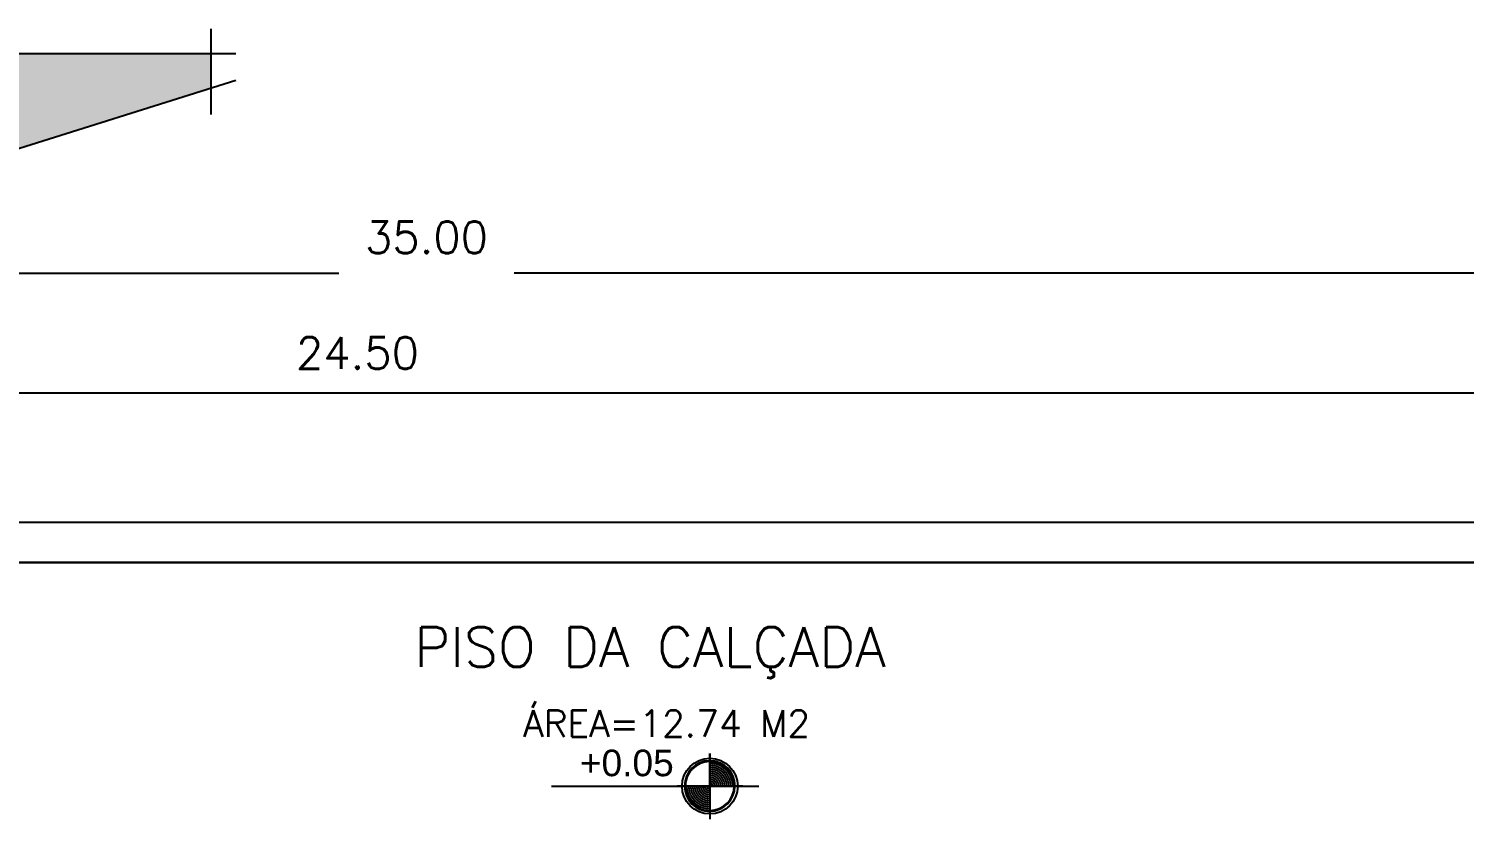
# Model space of a CAD drawing. Extents: x 500 to 638, y 181 to 267.
# Drawn here: x 546.38 to 551.78, y 237.11 to 240.08 of the extents above; entities that cross this region are included whole.
import ezdxf
from ezdxf.enums import TextEntityAlignment as Align

# ---------------------------------------------------------------- set-up
doc = ezdxf.new("R2010")
doc.units = 0
doc.header["$LTSCALE"] = 7
doc.layers.get('0').update_dxf_attribs({"linetype": 'CONTINUOUS'})
doc.layers.get('DEFPOINTS').update_dxf_attribs({"linetype": 'CONTINUOUS'})
for name, color, linetype in [('ALVENARIA', 7, 'CONTINUOUS'), ('ALVENARIA1', 44, 'CONTINUOUS'), ('COTA', 1, 'CONTINUOUS'), ('TEXTO2', 40, 'CONTINUOUS'), ('TEXTO3', 3, 'CONTINUOUS')]:
    doc.layers.add(name, color=color, linetype=linetype)
doc.styles.add('ARIALN', font='arial.ttf')
doc.styles.add('SIMPLEX', font='SIMPLEX.SHX')
doc.dimstyles.new('DIM50', dxfattribs={"dimtxt": 0.12, "dimasz": 0.15, "dimexe": 0.05, "dimexo": 0.09, "dimgap": 0.09, "dimtad": 1, "dimzin": 0, "dimdsep": 46, "dimtxsty": 'SIMPLEX', "dimblk1": 'DOTSMALL', "dimblk2": 'DOTSMALL', "dimsah": 1, "dimcen": 0.09, "dimadec": 0, "dimazin": 0, "dimtfac": 1, "dimtix": 1, "dimtofl": 0, "dimtmove": 2, "dimatfit": 3, "dimldrblk": 'DOTSMALL', "dimfxl": 1, "dimtolj": 1, "dimtzin": 0, "dimarcsym": 0})

# ---------------------------------------------------------------- blocks, each defined once
blk = doc.blocks.new('_DOTSMALL')
at = {"color": 0, "linetype": 'ByBlock', "const_width": 0.5}
blk.add_lwpolyline([(-0.0625, 0, 1), (0.0625, 0, 1)], format="xyb", close=True, dxfattribs=at)
blk = doc.blocks.new('*D87')
at = {"layer": 'COTA', "color": 0, "lineweight": -2}
for p, q in [((529.8766, 238.3119), (529.8766, 239.2109)), ((564.8766, 238.3119), (564.8766, 239.2109)), ((529.8766, 239.1609), (547.5466, 239.1609)), ((564.8766, 239.1609), (548.2066, 239.1609))]:
    blk.add_line(p, q, dxfattribs=at)
at = {"layer": 'DEFPOINTS', "color": 0}
for p in [(564.8766, 239.1609), (529.8766, 238.2219), (564.8766, 238.2219)]:
    blk.add_point(p, dxfattribs=at)
at = {"layer": 'COTA', "color": 0, "lineweight": -2, "xscale": 0.15, "yscale": 0.15, "zscale": 0.15, "rotation": 180}
blk.add_blockref('_DOTSMALL', (529.8766, 239.1609), dxfattribs=at)
at = {"layer": 'COTA', "color": 0, "lineweight": -2, "xscale": 0.15, "yscale": 0.15, "zscale": 0.15}
blk.add_blockref('_DOTSMALL', (564.8766, 239.1609), dxfattribs=at)
at = {"layer": 'COTA', "color": 0, "insert": (547.8766, 239.2959), "char_height": 0.12, "attachment_point": 5, "style": 'SIMPLEX'}
blk.add_mtext('\\A1;35.00', dxfattribs=at)
blk = doc.blocks.new('*D144')
at = {"layer": 'COTA', "color": 0, "lineweight": -2}
for p, q in [((535.3766, 238.3119), (535.3766, 238.7605)), ((535.3766, 238.7105), (559.8564, 238.7105)), ((559.8564, 238.1619), (559.8564, 238.7605))]:
    blk.add_line(p, q, dxfattribs=at)
at = {"layer": 'DEFPOINTS', "color": 0}
for p in [(559.8564, 238.7105), (535.3766, 238.2219), (559.8564, 238.0719)]:
    blk.add_point(p, dxfattribs=at)
at = {"layer": 'COTA', "color": 0, "lineweight": -2, "xscale": 0.15, "yscale": 0.15, "zscale": 0.15, "rotation": 180}
blk.add_blockref('_DOTSMALL', (535.3766, 238.7105), dxfattribs=at)
at = {"layer": 'COTA', "color": 0, "lineweight": -2, "xscale": 0.15, "yscale": 0.15, "zscale": 0.15}
blk.add_blockref('_DOTSMALL', (559.8564, 238.7105), dxfattribs=at)
at = {"layer": 'COTA', "color": 0, "insert": (547.6165, 238.8605), "char_height": 0.12, "attachment_point": 5, "style": 'SIMPLEX'}
blk.add_mtext('\\A1;24.50', dxfattribs=at)

msp = doc.modelspace()

# ---------------------------------------------------------------- linework, layer by layer
at = {"layer": 'ALVENARIA'}
for p, q in [((564.8766, 238.2219), (529.8766, 238.2219)), ((559.6564, 238.2219), (535.3766, 238.2219)), ((541.0266, 238.0719), (551.8564, 238.0719)), ((564.7266, 238.0719), (541.0266, 238.0719))]:
    msp.add_line(p, q, dxfattribs=at)
at = {"layer": 'ALVENARIA1', "linetype": 'ByBlock', "ltscale": 0.15}
for p, q in [((547.0649, 240.081), (547.0649, 239.7584)), ((545.6615, 239.9874), (547.1584, 239.9874)), ((547.1584, 239.8859), (545.5054, 239.3667))]:
    msp.add_line(p, q, dxfattribs=at)
msp.add_solid([(545.6615, 239.9874), (547.0649, 239.9874), (545.6615, 239.4228), (547.0649, 239.8565)], dxfattribs=at)
at = {"layer": 'TEXTO2'}
for p, q in [((548.9427, 237.3523), (548.9427, 237.1051)), ((548.9427, 237.2299), (548.9427, 237.3523)), ((548.3466, 237.2293), (549.1269, 237.2293)), ((549.0663, 237.2299), (548.8197, 237.2299)), ((548.8524, 237.2306), (549.033, 237.2306))]:
    msp.add_line(p, q, dxfattribs=at)
at = {"layer": 'TEXTO2', "const_width": 0.0068}
for points in [[(549.0282, 237.23, 0.00165), (549.0282, 237.2306, 0.412282), (548.9426, 237.3167, 0.412282)], [(549.0132, 237.23, 0.001965), (549.0132, 237.2306, 0.411913), (548.9426, 237.3017, 0.411913)], [(549.0357, 237.2299, 0.00165), (549.0357, 237.2306, 0.412282), (548.9427, 237.3242, 1)], [(549.0207, 237.2299, 0.001965), (549.0207, 237.2306, 0.411913), (548.9427, 237.3092, 1)], [(548.9607, 237.2302, 0.004592), (548.9607, 237.2306, 0.408844), (548.9424, 237.2492, 0.408844)], [(548.9982, 237.23, 0.002428), (548.9982, 237.2306, 0.411372), (548.9426, 237.2867, 0.411372)], [(548.9832, 237.23, 0.003176), (548.9832, 237.2306, 0.410497), (548.9426, 237.2717, 0.410497)], [(548.9682, 237.2301, 0.004592), (548.9682, 237.2306, 0.408844), (548.9426, 237.2567, 0.408844)], [(549.0057, 237.2299, 0.002428), (549.0057, 237.2306, 0.411372), (548.9427, 237.2942, 1)], [(548.9907, 237.2299, 0.003176), (548.9907, 237.2306, 0.410497), (548.9427, 237.2792, 1)], [(548.9757, 237.2299, 0.004592), (548.9757, 237.2306, 0.408844), (548.9427, 237.2642, 1)], [(548.8484, 237.2299, 0.414214), (548.9427, 237.1369, 0.412282)], [(548.8559, 237.23, 0.414214), (548.9426, 237.1444, 0.414214)], [(548.8634, 237.2306, 0.416517), (548.9427, 237.1519, 0.411913)], [(548.8709, 237.2306, 0.416517), (548.9426, 237.1594, 0.416517)], [(548.8784, 237.2306, 0.417061), (548.9427, 237.1669, 0.411372)], [(548.8859, 237.2306, 0.417061), (548.9426, 237.1744, 0.417061)], [(548.8934, 237.2306, 0.41794), (548.9427, 237.1819, 0.410497)], [(548.9009, 237.2306, 0.41794), (548.9426, 237.1894, 0.41794)], [(548.9084, 237.2306, 0.419603), (548.9427, 237.1969, 0.408844)], [(548.9159, 237.2306, 0.419603), (548.9426, 237.2044, 0.419603)], [(548.9234, 237.2306, 0.419603), (548.9424, 237.2119, 0.419603)], [(548.9309, 237.2306, 0.419603), (548.9423, 237.2194, 0.419603)], [(548.9384, 237.2306, 0.419603), (548.9421, 237.2269, 0.419603)], [(548.9457, 237.2305, 0.004592), (548.9457, 237.2306, 0.408844), (548.9421, 237.2342, 0.408844)], [(548.9532, 237.2303, 0.004592), (548.9532, 237.2306, 0.408844), (548.9423, 237.2417, 0.408844)]]:
    msp.add_lwpolyline(points, format="xyb", dxfattribs=at)
at = {"layer": 'TEXTO2'}
msp.add_circle((548.9427, 237.2299), 0.1048, dxfattribs=at)
for centre, radius, start, end in [((548.9422, 237.2303), 0.0949, 270, 180), ((548.9422, 237.2303), 0.0921, 270, 180), ((548.9427, 237.2299), 0.0952, 0, 90), ((548.9427, 237.2299), 0.0944, 0, 90), ((548.9427, 237.2299), 0.0928, 0, 90), ((548.9427, 237.2299), 0.0952, 180, 270), ((548.9427, 237.2299), 0.0944, 180, 270), ((548.9427, 237.2299), 0.0928, 180, 270)]:
    msp.add_arc(centre, radius, start, end, dxfattribs=at)

# ---------------------------------------------------------------- texts
for s, style, p in [('ÁREA=12.74 M2', 'SIMPLEX', (548.2396, 237.4155)), ('+0.05', 'ARIALN', (548.4534, 237.2672))]:
    msp.add_text(s, height=0.1, dxfattribs=dict(at, style=style)).set_placement(p)
at = {"layer": 'TEXTO3', "style": 'SIMPLEX'}
msp.add_text('PISO DA CALÇADA', height=0.15, dxfattribs=at).set_placement((548.7179, 237.6786), align=Align.CENTER)

# ---------------------------------------------------------------- dimensions: what is measured, and where the dimension line sits
at = {"layer": 'COTA'}
dim = msp.add_linear_dim(base=(564.8766, 239.1609), p1=(529.8766, 238.2219), p2=(564.8766, 238.2219), dimstyle='DIM50', dxfattribs=at)
dim.commit()
dim.dimension.update_dxf_attribs({"geometry": '*D87', "text_midpoint": (547.8766, 239.2959), "dimtype": 160})
dim = msp.add_linear_dim(base=(559.8564, 238.7105), p1=(535.3766, 238.2219), p2=(559.8564, 238.0719), text='24.50', dimstyle='DIM50', dxfattribs=at)
dim.commit()
dim.dimension.update_dxf_attribs({"geometry": '*D144', "text_midpoint": (547.6165, 238.8605)})

doc.saveas('drawing.dxf')
